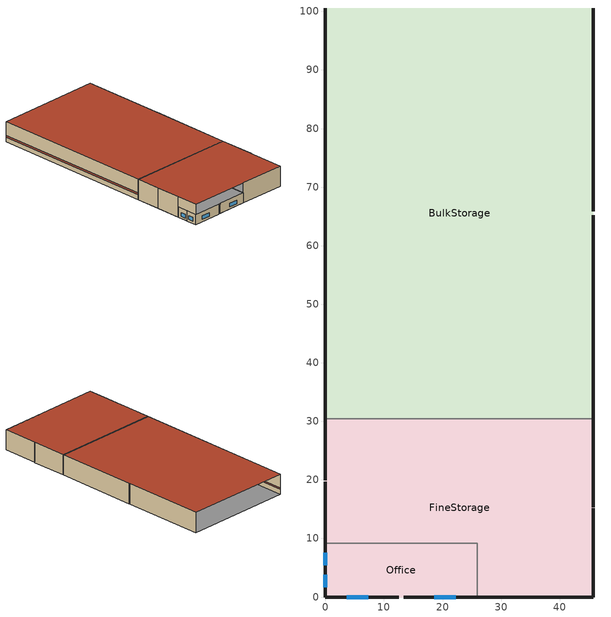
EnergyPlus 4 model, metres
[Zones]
BulkStorage
 floor ground (GROUND_FLOOR): 45.72,100.58 45.72,30.48 0,30.48 0,100.58 z0
 wall outside (EXT_WALL): 0,100.58 0,30.48 z2.8:8.53; 45.72,65.87 45.72,100.58 / 45.72,30.48 45.72,65.19 z0:8.53; 0,100.58 0,30.48 z0:2.05
 wall to FineStorage (ADJ_WALL): 0,30.48 45.72,30.48 z0:8.53
 roof outside (EXT_ROOF): 0,100.58 0,30.48 z2.05:2.8; 45.72,65.19 45.72,65.87 z0:8.53; 0,100.58 0,30.48 45.72,30.48 45.72,100.58 z8.53
Office
 floor ground (GROUND_FLOOR): 25.91,9.14 25.91,0 0,0 0,9.14 z0
 wall outside (EXT_WALL): 13.41,0 25.91,0 / 0,4.34 0,0 12.5,0 / 0,9.14 0,4.8 z0:4.27
 wall to FineStorage (ADJ_WALL): 25.91,0 25.91,9.14 0,9.14 z0:4.27
 window (EXT_WINDOW1): 18.59,0 22.25,0 / 0,3.76 0,1.62 / 0,7.52 0,5.39 / 3.66,0 7.31,0 z0.91:2.44
 roof outside (EXT_ROOF): 0,4.8 0,4.34 / 12.5,0 13.41,0 z0:4.27
FineStorage
 floor ground (GROUND_FLOOR): 45.72,30.48 45.72,0 25.91,0 25.91,9.14 0,9.14 0,30.48 z0
 floor to Office (ADJ_CEILING): 25.91,9.14 25.91,0 0,0 0,9.14 z4.27
 wall outside (EXT_WALL): 0,9.14 0,0 z4.27:8.53; 25.91,0 45.72,0 45.72,15.12 / 0,19.7 0,9.14 / 0,30.48 0,19.93 / 45.72,15.35 45.72,30.48 z0:8.53
 wall to BulkStorage (ADJ_WALL): 45.72,30.48 0,30.48 z0:8.53
 wall to Office (ADJ_WALL): 0,9.14 25.91,9.14 25.91,0 z0:4.27
 roof outside (EXT_ROOF): 45.72,15.12 45.72,15.35 / 0,19.93 0,19.7 z0:8.53; 0,30.48 0,0 45.72,0 45.72,30.48 z8.53
[Building]
TRNSYS17: North Axis {deg}=0; Terrain=City; Loads Convergence Tolerance Value=0; Temperature Convergence Tolerance Value {deltaC}=0; Solar Distribution=FullInteriorAndExterior; Maximum Number of Warmup Days=0
[Site:Location]
LocationName=not used; Latitude {deg}=0; Longitude {deg}=0; TimeZone {hr}=0; Elevation {m}=0
[Construction]
GROUND_FLOOR; EXT_WALL; EXT_ROOF; ADJ_WALL; ADJ_CEILING; EXT_WINDOW1: 
[SurfaceProperty:OtherSideCoefficients]
BOUNDARY=IDENTICAL; BOUNDARY=INPUT 1*TBOUNDARY; BOUNDARY=INPUT 1*TGROUND; BOUNDARY=20; BOUNDARY=15
[Zone]
BulkStorage: 1, 1, BuildingSurface:Detailed, 1, Wall, EXT_WALL, BulkStorage, Outdoors, SunExposed, WindExposed, AutoCalculate, 4, 45.7178, 100.579, 8.534, 45.7178, 100.579, 0, 0, 100.579, 0, 0, 100.579, 8.534
Office: 1, 1, BuildingSurface:Detailed, 6, Ceiling, ADJ_CEILING, Office, Zone, FineStorage, NoSun, NoWind, AutoCalculate, 4, 0, 9.1435, 4.267, 0, 0, 4.267, 25.9067, 0, 4.267, 25.9067, 9.1435, 4.267
FineStorage: 1, 1, BuildingSurface:Detailed, 12, Wall, EXT_WALL, FineStorage, Outdoors, SunExposed, WindExposed, AutoCalculate, 4, 0, 0, 8.534, 0, 0, 4.267, 25.9067, 0, 4.267, 25.9067, 0, 8.534
